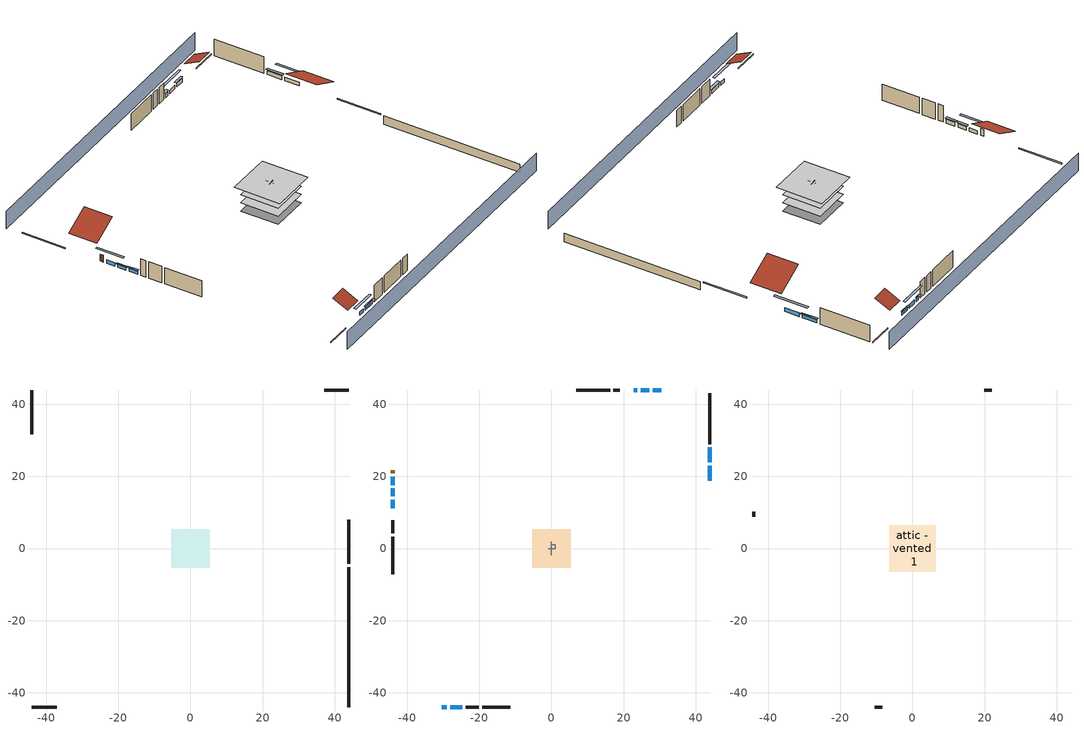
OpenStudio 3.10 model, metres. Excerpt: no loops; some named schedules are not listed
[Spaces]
basement - unconditioned 1
 floor foundation (Slab2 construction): -5.37,-5.37 -5.37,5.37 5.37,5.37 5.37,-5.37 z-2.13
 wall outside (RimJoist1 construction): 43.94,-4.28 43.94,8.04 z0.3:0.61
 wall outside (RimJoist2 construction): -43.94,-43.94 -37.09,-43.94 z0.3:0.61
 wall outside (RimJoist3 construction): -43.94,43.94 -43.94,31.63 z0.3:0.61
 wall outside (RimJoist4 construction): 43.94,43.94 37.09,43.94 z0.3:0.61
 wall foundation (FoundationWall1 construction): 43.94,-43.94 43.94,-5.2 z-2.13:0.3
garage 1
 floor foundation (Slab1 construction): -3.66,-3.66 -3.66,3.66 3.66,3.66 3.66,-3.66 z0
 wall outside (Wall1 construction): -23.77,-43.94 -20.12,-43.94 z0.3:5.18
 wall outside (Wall2 construction): -43.94,7.86 -43.94,4.2 z0.3:5.18
 wall outside (Wall12 construction): 18.98,43.94 17.15,43.94 z0.3:5.18
 wall to conditioned space 1 (Wall5 construction Reversed): 0,-1.83 0,1.83 z0.3:5.18
 wall to conditioned space 1 (Wall6 construction Reversed): 0.91,0 -0.91,0 z0.3:5.18
conditioned space 1
 floor to basement - unconditioned 1 (Floor1 construction): -5.37,-5.37 -5.37,5.37 5.37,5.37 5.37,-5.37 z0.3
 floor to garage 1 (Floor2 construction): -3.66,-3.66 -3.66,3.66 3.66,3.66 3.66,-3.66 z0.3
 floor adiabatic (AdiabaticFloorConstruction): -5.37,-5.37 -5.37,5.37 5.37,5.37 5.37,-5.37 z2.74
 wall outside (Wall3 construction): 43.94,28.95 43.94,43.02 z0.3:5.18
 wall outside (Wall4 construction): -19.19,-43.94 -11.37,-43.94 z0.3:5.18
 wall outside (Wall7 construction): -43.94,3.27 -43.94,-7.19 z0.3:5.18
 wall outside (Wall8 construction): 16.22,43.94 6.8,43.94 z0.3:5.18
 wall outside (AdiabaticWallConstruction): 43.94,18.8 43.94,22.95 / 43.94,23.88 43.94,28.02 z0.3:1.43; -30.49,-43.94 -28.98,-43.94 / -43.94,19.91 -43.94,17.59 / -43.94,16.66 -43.94,14.43 z0.3:1.31; -28.05,-43.94 -24.7,-43.94 / -43.94,13.5 -43.94,11.09 z0.3:1.4; 27.12,43.94 24.69,43.94 / 30.49,43.94 28.05,43.94 z0.3:1.37; 23.76,43.94 22.86,43.94 z0.3:1.49
 wall outside (AdiabaticWallConstruction 1): -43.94,21.75 -43.94,20.83 z0.3:2.34
 window (WindowConstruction): 43.94,18.8 43.94,22.95 z0.3:1.43
 window (WindowConstruction 1): 43.94,23.88 43.94,28.02 z0.3:1.43
 window (WindowConstruction 2): -30.49,-43.94 -28.98,-43.94 z0.3:1.31
 window (WindowConstruction 3): -28.05,-43.94 -24.7,-43.94 z0.3:1.4
 window (WindowConstruction 4): -43.94,19.91 -43.94,17.59 z0.3:1.31
 window (WindowConstruction 5): -43.94,16.66 -43.94,14.43 z0.3:1.31
 window (WindowConstruction 6): -43.94,13.5 -43.94,11.09 z0.3:1.4
 window (WindowConstruction 7): 27.12,43.94 24.69,43.94 z0.3:1.37
 window (WindowConstruction 8): 23.76,43.94 22.86,43.94 z0.3:1.49
 window (WindowConstruction 9): 30.49,43.94 28.05,43.94 z0.3:1.37
 door (Door): -43.94,21.75 -43.94,20.84 z0.3:2.34
 ceiling adiabatic (AdiabaticFloorConstruction): 5.37,-5.37 5.37,5.37 -5.37,5.37 -5.37,-5.37 z2.74
central ac and furnace airloop ret air space
 floor adiabatic (AdiabaticConst): 0,0 0,1 1,1 1,0 z0
 wall adiabatic (AdiabaticConst): 0,1 0,0 1,0 1,1 0,1 z0:1
 ceiling adiabatic (AdiabaticConst): 1,0 1,1 0,1 0,0 z1
attic - vented 1
 floor to conditioned space 1 (Floor3 construction Reversed): -6.49,-6.49 -6.49,6.49 6.49,6.49 6.49,-6.49 z5.18
 wall outside (Wall9 construction): -10.44,-43.94 -8.42,-43.94 z0.3:5.18
 wall outside (Wall10 construction): 21.93,43.94 19.91,43.94 z0.3:5.18
 wall outside (Wall11 construction): -43.94,10.16 -43.94,8.79 z0.3:5.18
 roof outside (Roof1 construction): 43.94,17.87,5.18 35.98,17.87,9.16 35.98,8.97,9.16 43.94,8.97,5.18
 roof outside (Roof2 construction): -31.42,-43.94,5.18 -31.42,-39.71,7.3 -36.16,-39.71,7.3 -36.16,-43.94,5.18
 roof outside (Roof3 construction): 31.42,43.94,5.18 31.42,39.71,7.3 36.16,39.71,7.3 36.16,43.94,5.18
 roof outside (Roof4 construction): -43.94,22.68,5.18 -36.77,22.68,8.77 -36.77,30.7,8.77 -43.94,30.7,5.18
shading: 43.94,48.52 -43.94,48.52 / -43.94,-48.52 43.94,-48.52 z0:5.18; 43.94,25.69 43.94,16.06 44.55,16.06 44.55,25.69 z4.18; 43.94,28.32 43.94,23.57 44.55,23.57 44.55,28.32 z1.74; -26.23,-43.94 -33.23,-43.94 -33.23,-44.55 -26.23,-44.55 z4.05; -24.4,-43.94 -28.35,-43.94 -28.35,-44.55 -24.4,-44.55 z1.71; -43.94,14.84 -43.94,22.65 -44.55,22.65 -44.55,14.84 z4.05; -43.94,14.13 -43.94,16.96 -44.55,16.96 -44.55,14.13 z1.62; -43.94,10.79 -43.94,13.81 -44.55,13.81 -44.55,10.79 z1.71; 21.94,43.94 29.87,43.94 29.87,44.55 21.94,44.55 z4.11; 22.55,43.94 24.06,43.94 24.06,44.55 22.55,44.55 z1.8; 27.75,43.94 30.8,43.94 30.8,44.55 27.75,44.55 z1.68
[Site]
Buffalo Niagara Intl Ap_NY: Latitude {deg}=42.93; Longitude {deg}=-78.73; Time Zone {hr}=-5; Elevation {m}=215; Terrain=Suburbs; Keep Site Location Information=Yes
[Site:GroundTemperature:Shallow]
4.30207, 2.29327, 2.1324, 3.08568, 6.91256, 10.7216, 14.0239, 16.1158, 16.2935, 14.5921, 11.374, 7.68183
[Site:WaterMainsTemperature]
Calculation Method=Schedule; Temperature Schedule=mains temperature schedule
[Building]
Building 1
[Material] Roughness=Rough
Name | Thickness {m} | Conductivity {W/m-K} | Density {kg/m3} | Specific Heat {J/kg-K} | Thermal Absorptance | Solar Absorptance | Visible Absorptance
asphalt or fiberglass shingles | 0.00635 | 0.162714 | 1121.4 | 1465.45 | 0.9 | 0.85 | 0.85
roof rigid ins | 0.00281632 | 0.029427 | 32.04 | 1214.23 | 0.9 | 0.7 | 0.7
osb sheathing 0.5 in. | 0.0127 | 0.115458 | 512.64 | 1214.23 | 0.9 | 0.6 | 0.6
wood siding | 0.0254 | 0.102417 | 544.68 | 1172.36 | 0.9 | 0.85 | 0.85
osb sheathing 0.5 in. 1 | 0.0127 | 0.115458 | 512.64 | 1214.23 | 0.9 | 0.7 | 0.7
wall stud and cavity | 0.1397 | 0.727959 | 139.0536 | 1170.24 | 0.9 | 0.6 | 0.6
wall stud and cavity 1 | 0.1397 | 0.550994 | 139.0536 | 1170.24 | 0.9 | 0.7 | 0.7
gypsum board | 0.0127 | 0.160291 | 801 | 837.4 | 0.9 | 0.6 | 0.6
osb sheathing 0.5 in. 2; osb sheathing 0.5 in. 3 | 0.0127 | 0.115458 | 512.64 | 1214.23
wall stud and cavity 2 | 0.1397 | 0.335416 | 139.0536 | 1170.24 | 0.9 | 0.7 | 0.7
rim joist stud and cavity | 0.0508 | 0.178688 | 50.32683 | 1063.81 | 0.9 | 0.6 | 0.6
floor stud and cavity | 0.1397 | 0.923637 | 92.3553 | 1139.71 | 0.9 | 0.7 | 0.7
osb sheathing 0.75 in. | 0.01905 | 0.115458 | 512.64 | 1214.23 | 0.9 | 0.7 | 0.7
floor covering | 0.0127 | 0.0433444 | 54.468 | 1339.84 | 0.9 | 0.6 | 0.6
ceiling loosefill ins | 0.169333 | 0.0480833 | 16.02 | 1046.75 | 0.9 | 0.7 | 0.7
ceiling stud and cavity | 0.1397 | 0.0824711 | 65.682 | 1177.47 | 0.9 | 0.7 | 0.7
concrete 4.0 in. | 0.1016 | 1.803125 | 2242.8 | 837.4 | 0.9 | 0.7 | 0.7
concrete 8.0 in. | 0.2032 | 1.803125 | 2242.8 | 837.4 | 0.9 | 0.7 | 0.7
wood siding 1; wood siding 2 | 0.0254 | 0.102417 | 544.68 | 1172.36
wall rigid ins; floor rigid ins | 0.512978 | 0.029427 | 32.04 | 1214.23 | 0.9 | 0.7 | 0.7
wall stud and cavity 3 | 0.0889 | 0.380278 | 52.3479 | 1209.89 | 0.9 | 0.7 | 0.7
door material | 0.04445 | 0.0612267 | 512.64 | 1214.23 | 0.9 | 0.7 | 0.7
floor stud and cavity 1 | 0.1397 | 1.75129 | 37.0049 | 1207.88 | 0.9 | 0.7 | 0.7
wall stud and cavity 4 | 0.0889 | 0.391764 | 83.0341 | 1211.67 | 0.9 | 0.7 | 0.7
furniture material conditioned space 1; furniture material garage 1; furniture material basement - unconditioned 1 | 0.1524 | 0.115458 | 640.8 | 1214.23 | 0.9 | 0.6 | 0.6
[Construction]
Roof1 construction; Roof2 construction; Roof3 construction; Roof4 construction: asphalt or fiberglass shingles, roof rigid ins, osb sheathing 0.5 in.
Wall1 construction; Wall2 construction: wood siding, osb sheathing 0.5 in. 1, wall stud and cavity
Wall3 construction; Wall4 construction: wood siding, osb sheathing 0.5 in. 1, wall stud and cavity 1, gypsum board
Wall5 construction Reversed: gypsum board, wall stud and cavity 2, osb sheathing 0.5 in. 2
Wall6 construction Reversed: gypsum board, wall stud and cavity 2, osb sheathing 0.5 in. 3
Wall7 construction; Wall8 construction: wood siding, osb sheathing 0.5 in. 3, wall stud and cavity 1, gypsum board
Wall9 construction; Wall10 construction; Wall11 construction; Wall12 construction: wood siding, osb sheathing 0.5 in. 3, wall stud and cavity
RimJoist1 construction; RimJoist2 construction; RimJoist3 construction; RimJoist4 construction: wood siding, rim joist stud and cavity
Floor1 construction; Floor2 construction: floor stud and cavity, osb sheathing 0.75 in., floor covering
Floor3 construction Reversed: gypsum board, ceiling stud and cavity, ceiling loosefill ins
Slab1 construction; Slab2 construction: concrete 4.0 in.
FoundationWall1 construction: concrete 8.0 in.
WindowConstruction; WindowConstruction 1; WindowConstruction 2; WindowConstruction 3; WindowConstruction 4; WindowConstruction 5; WindowConstruction 6; WindowConstruction 7; WindowConstruction 8; WindowConstruction 9: WindowMaterial
AdiabaticWallConstruction: wood siding 1, wall rigid ins, wall stud and cavity 3, gypsum board
Door: door material
AdiabaticWallConstruction 1: wood siding 2, wall rigid ins, wall stud and cavity 3, gypsum board
AdiabaticFloorConstruction: floor stud and cavity 1, floor rigid ins, osb sheathing 0.75 in., floor covering
PartitionWallConstruction: gypsum board, wall stud and cavity 4, gypsum board
furniture construction conditioned space 1: furniture material conditioned space 1
furniture construction garage 1: furniture material garage 1
furniture construction basement - unconditioned 1: furniture material basement - unconditioned 1
AdiabaticConst: Adiabatic
[WindowMaterial:SimpleGlazingSystem]
WindowMaterial: U-Factor {W/m2-K}=2.15764; Solar Heat Gain Coefficient=0.44
[Material:NoMass]
Adiabatic: Roughness=Rough; Thermal Resistance {m2-K/W}=176.1
[ThermalZone] Multiplier=1; Use Ideal Air Loads=No
Name | Volume {m3} | Thermostat
conditioned space | 692.064 | conditioned space temperature setpoint
attic - vented | 163.27
garage | 130.484
basement - unconditioned | 280.79
central ac and furnace airloop ret air zone | 1
[Sizing:Zone] Zone Cooling Design Supply Air Temperature Input Method=SupplyAirTemperature; Zone Cooling Design Supply Air Temperature {C}=14; Zone Cooling Design Supply Air Temperature Difference {deltaC}=11.11; Zone Heating Design Supply Air Temperature Input Method=SupplyAirTemperature; Zone Heating Design Supply Air Temperature {C}=40; Zone Heating Design Supply Air Temperature Difference {deltaC}=11.11; Zone Cooling Design Supply Air Humidity Ratio {kg-H2O/kg-air}=0.0085; Zone Heating Design Supply Air Humidity Ratio {kg-H2O/kg-air}=0.008; Cooling Design Air Flow Method=DesignDay; Heating Design Air Flow Method=DesignDay; Account for Dedicated Outdoor Air System=No; Dedicated Outdoor Air System Control Strategy=NeutralSupplyAir; Dedicated Outdoor Air Low Setpoint Temperature for Design {C}=autosize; Dedicated Outdoor Air High Setpoint Temperature for Design {C}=autosize; Zone Load Sizing Method=Sensible Load Only No Latent Load; Zone Latent Cooling Design Supply Air Humidity Ratio Input Method=HumidityRatioDifference; Zone Cooling Design Supply Air Humidity Ratio Difference {kgWater/kgDryAir}=0.005; Zone Latent Heating Design Supply Air Humidity Ratio Input Method=HumidityRatioDifference; Zone Humidification Design Supply Air Humidity Ratio Difference {kgWater/kgDryAir}=0.005; Sizing Option=Coincident
attic - vented; garage; central ac and furnace airloop ret air zone
[Space]
Name | Thermal Zone | Volume {m3}
conditioned space 1 | conditioned space | 692.064
attic - vented 1 | attic - vented | 163.27
garage 1 | garage | 130.484
basement - unconditioned 1 | basement - unconditioned | 280.79
central ac and furnace airloop ret air space | central ac and furnace airloop ret air zone
[ThermostatSetpoint:DualSetpoint]
conditioned space temperature setpoint: Heating Setpoint Temperature Schedule=heating setpoint; Cooling Setpoint Temperature Schedule=cooling setpoint; Temperature Difference Between Cutout And Setpoint {deltaC}=0
[Foundation:Kiva] Wall Depth Below Slab {m}=0.2032
Name | Initial Indoor Air Temperature {C} | Wall Height Above Grade {m}
Foundation Kiva 1 | 2.71017 | 0.1016
Foundation Kiva 2 | 2.37632 | 0.3048
[Foundation:Kiva:Settings]
Soil Conductivity {W/m-K}=1.9041; Soil Density {kg/m3}=1842.3; Soil Specific Heat {J/kg-K}=418.7; Ground Solar Absorptivity=0.9; Ground Thermal Absorptivity=0.9; Ground Surface Roughness {m}=0.03; Far-Field Width {m}=40; Deep-Ground Boundary Condition=ZeroFlux; Deep-Ground Depth {m}=40; Minimum Cell Dimension {m}=0.2; Maximum Cell Growth Coefficient=3; Simulation Timestep=Timestep
[SurfaceProperty:ExposedFoundationPerimeter] Exposed Perimeter Calculation Method=TotalExposedPerimeter
Name | Total Exposed Perimeter {m}
Slab1 | 18.288
Slab2 | 38.74008
[SurfaceProperty:IncidentSolarMultiplier] Incident Solar Multiplier=1; Incident Solar Multiplier Schedule=trans schedule winter=0.85 summer=0.7
Window1; Window2; Window3; Window4; Window5; Window6; Window7; Window8; Window9; Window10
[InternalMass:Definition] Design Level Calculation Method=SurfaceArea
Name | Construction | Surface Area {m2}
partition wall mass | PartitionWallConstruction | 283.819
furniture mass conditioned space 1 | furniture construction conditioned space 1 | 113.528
furniture mass garage 1 | furniture construction garage 1 | 5.35122
furniture mass basement - unconditioned 1 | furniture construction basement - unconditioned 1 | 46.06133
[InternalMass] Multiplier=1
Name | Internal Mass Definition | Space or SpaceType
partition wall mass | partition wall mass | conditioned space 1
furniture mass conditioned space 1 | furniture mass conditioned space 1 | conditioned space 1
furniture mass garage 1 | furniture mass garage 1 | garage 1
furniture mass basement - unconditioned 1 | furniture mass basement - unconditioned 1 | basement - unconditioned 1
[Fan:SystemModel]
central ac and furnace supply fan: Availability Schedule=Always On Discrete; Design Maximum Air Flow Rate {m3/s}=0.966076; Speed Control Method=Discrete; Electric Power Minimum Flow Rate Fraction=0.2; Design Pressure Rise {Pa}=500; Motor Efficiency=1; Motor In Air Stream Fraction=1; Design Electric Power Consumption {W}=autosize; Design Power Sizing Method=PowerPerFlow; Electric Power Per Unit Flow Rate {W/(m3/s)}=1059.44; Electric Power Per Unit Flow Rate Per Unit Pressure {W-s/m3-Pa}=1.66667; Fan Total Efficiency=0.7; Motor Loss Radiative Fraction=0; Speed Flow Fraction 1=0.58036; Speed Electric Power Fraction 1=0.5073; Speed Flow Fraction 2=1; Speed Electric Power Fraction 2=1
[EnergyManagementSystem:Sensor]
Name | Output Variable or Output Meter Index Key | Output Variable or Output Meter
central_ac_and_furnace_supply_fan_s; central_ac_and_furnace_supply_fan_s_1 | central ac and furnace supply fan | Fan Electricity Energy
fridge_tin_s_1 | garage | Zone Mean Air Temperature
out_pb_s |  | Site Outdoor Air Barometric Pressure
out_wt_s |  | Site Outdoor Air Humidity Ratio
site_vw_s |  | Site Wind Speed
cool_season | cooling season schedule | Schedule Value
central_ac_and_furnace_airloop_Fan_RTF_s | central ac and furnace supply fan | Fan Runtime Fraction Speed 1
central_ac_and_furnace_airloop_Fan_RTF_s_1 | central ac and furnace supply fan | Fan Runtime Fraction Speed 2
central_ac_and_furnace_airloop_AH_MFR_s | Node 7 | System Node Mass Flow Rate
central_ac_and_furnace_airloop_AH_VFR_s | Node 7 | System Node Current Density Volume Flow Rate
central_ac_and_furnace_airloop_AH_Tout_s | Node 7 | System Node Temperature
central_ac_and_furnace_airloop_AH_Wout_s | Node 7 | System Node Humidity Ratio
central_ac_and_furnace_airloop_RA_T_s | Node 10 | System Node Temperature
central_ac_and_furnace_airloop_Ra_W_s | Node 10 | System Node Humidity Ratio
natural_vent_s | natural vent schedule | Schedule Value
htg_sp_s | heating setpoint | Schedule Value
clg_sp_s | cooling setpoint | Schedule Value
mech_vent_range_fan_0_sch_s | mech vent range fan 0 schedule | Schedule Value
mech_vent_bath_fan_0_sch_s | mech vent bath fan 0 schedule | Schedule Value
clothes_dryer_exhaust_0_sch_s | clothes_dryer | Schedule Value
htg_load_cond |  | Heating:EnergyTransfer:Zone:CONDITIONED SPACE
clg_load_cond |  | Cooling:EnergyTransfer:Zone:CONDITIONED SPACE
htg_load_duct |  | Heating:EnergyTransfer:Zone:CENTRAL AC AND FURNACE AIRLOOP RET AIR ZONE
clg_load_duct |  | Cooling:EnergyTransfer:Zone:CENTRAL AC AND FURNACE AIRLOOP RET AIR ZONE
[ElectricEquipment:Definition] Design Level Calculation Method=EquipmentLevel
Name | Design Level {W} | Fraction Latent | Fraction Radiant | Fraction Lost
ceiling fan | 13.804 | 0 | 0.558 | 0
clothes washer | 561.234 | 0.03 | 0.162 | 0.7
clothes dryer | 20137.8 | 0.015 | 0.081 | 0.85
dishwasher | 1113.72 | 0.3 | 0.18 | 0.4
fridge | 45.9075 | 0 | 0.6 | 0
fridge 2 | 87.4897 | 0 | 0.6 | 0
freezer | 145.835 | 0 | 0.6 | 0
cooking range | 3527.14 | 0.08 | 0.432 | 0.2
misc tv | 790.105 | 0 | 0.6 | 0
misc plug loads | 719.499 | 0.021 | 0.558 | 0.049
whole house fan; mech vent house fan | 0 | 0 | 0 | 1
mech vent house fan cfis | 0 | 0 | 0 | 0
mech vent range fan 0; mech vent bath fan 0 | 30 | 0 | 0 | 1
[ElectricEquipment]
Name | Electric Equipment Definition | Space or SpaceType | Schedule
ceiling fan | ceiling fan | conditioned space 1 | ceiling_fan
clothes washer | clothes washer | conditioned space 1 | clothes_washer
clothes dryer | clothes dryer | conditioned space 1 | clothes_dryer
dishwasher | dishwasher | conditioned space 1 | dishwasher
fridge | fridge | conditioned space 1 | fridge schedule
fridge 1 | fridge 2 | garage 1 | fridge schedule 1
freezer | freezer | garage 1 | freezer schedule
cooking range | cooking range | conditioned space 1 | cooking_range
misc tv | misc tv | conditioned space 1 | plug_loads_tv
misc plug loads | misc plug loads | conditioned space 1 | plug_loads_other
whole house fan | whole house fan | conditioned space 1 | Always On Discrete
mech vent house fan | mech vent house fan | conditioned space 1 | mech vent house fan schedule
mech vent house fan cfis | mech vent house fan cfis | conditioned space 1 | mech vent house fan cfis schedule
mech vent range fan 0 | mech vent range fan 0 | conditioned space 1 | mech vent range fan 0 schedule
mech vent bath fan 0 | mech vent bath fan 0 | conditioned space 1 | mech vent bath fan 0 schedule
[OtherEquipment:Definition] Design Level Calculation Method=EquipmentLevel
Name | Design Level {W} | Fraction Latent | Fraction Radiant | Fraction Lost
water heater energy adjustment1 | 0.01 | 0 | 0 | 1
clothes dryer 2 | 0 | 0.015 | 0.081 | 0.85
cooking range 2 | 0 | 0.08 | 0.432 | 0.2
general water use sensible | -25.2881 | 0 | 0.6 | 0
general water use latent | 25.6591 | 1 | 0 | 0
central ac and furnace airloop_0 SupSensLkToCond; central ac and furnace airloop_0 SupCondToLv; central ac and furnace airloop_0 RetCondToRP; central ac and furnace airloop_0 RetSensLkToRP; central ac and furnace airloop_0 SupCondToDZ; central ac and furnace airloop_0 RetCondToDZ; central ac and furnace airloop_0 SupSensLkToDZ; mech vent house fan sensible load | 0 | 0 | 0 | 0
central ac and furnace airloop_0 SupLatLkToCond; central ac and furnace airloop_0 RetLatLkToRP; central ac and furnace airloop_0 SupLatLkToDZ; mech vent house fan latent load | 0 | 1 | 0 | 0
[OtherEquipment]
Name | Other Equipment Definition | Space or SpaceType | Schedule | Fuel Type
water heater energy adjustment1 | water heater energy adjustment1 | basement - unconditioned 1 | Always On Discrete | NaturalGas
clothes dryer 1 | clothes dryer 2 | conditioned space 1 | clothes_dryer | Electricity
cooking range 1 | cooking range 2 | conditioned space 1 | cooking_range | Electricity
general water use sensible | general water use sensible | conditioned space 1 | general water use schedule
general water use latent | general water use latent | conditioned space 1 | general water use schedule
central ac and furnace airloop_0 SupSensLkToCond | central ac and furnace airloop_0 SupSensLkToCond | conditioned space 1 | Always On Discrete
central ac and furnace airloop_0 SupLatLkToCond | central ac and furnace airloop_0 SupLatLkToCond | conditioned space 1 | Always On Discrete
central ac and furnace airloop_0 SupCondToLv | central ac and furnace airloop_0 SupCondToLv | conditioned space 1 | Always On Discrete
central ac and furnace airloop_0 RetCondToRP | central ac and furnace airloop_0 RetCondToRP | central ac and furnace airloop ret air space | Always On Discrete
central ac and furnace airloop_0 RetSensLkToRP | central ac and furnace airloop_0 RetSensLkToRP | central ac and furnace airloop ret air space | Always On Discrete
central ac and furnace airloop_0 RetLatLkToRP | central ac and furnace airloop_0 RetLatLkToRP | central ac and furnace airloop ret air space | Always On Discrete
central ac and furnace airloop_0 SupCondToDZ | central ac and furnace airloop_0 SupCondToDZ | basement - unconditioned 1 | Always On Discrete
central ac and furnace airloop_0 RetCondToDZ | central ac and furnace airloop_0 RetCondToDZ | basement - unconditioned 1 | Always On Discrete
central ac and furnace airloop_0 SupSensLkToDZ | central ac and furnace airloop_0 SupSensLkToDZ | basement - unconditioned 1 | Always On Discrete
central ac and furnace airloop_0 SupLatLkToDZ | central ac and furnace airloop_0 SupLatLkToDZ | basement - unconditioned 1 | Always On Discrete
mech vent house fan sensible load | mech vent house fan sensible load | conditioned space 1 | Always On Discrete
mech vent house fan latent load | mech vent house fan latent load | conditioned space 1 | Always On Discrete
[WaterUse:Equipment:Definition]
Name | Peak Flow Rate {m3/s}
clothes washer | 1.20786e-05
dishwasher | 7.93193e-06
[Lights:Definition] Design Level Calculation Method=LightingLevel; Fraction Radiant=0.6; Fraction Visible=0.2; Return Air Fraction=0
Name | Lighting Level {W}
interior lighting | 405.86
garage lighting | 8.90034
[Lights] Fraction Replaceable=1
Name | Lights Definition | Space or SpaceType | Schedule
interior lighting | interior lighting | conditioned space 1 | lighting_interior
garage lighting | garage lighting | garage 1 | lighting_garage
[Exterior:Lights:Definition]
exterior lighting: Design Level {W}=9.69452
[Exterior:Lights]
exterior lighting: Exterior Lights Definition=exterior lighting; Schedule=exterior lighting schedule
[People:Definition]
occupants: Number of People Calculation Method=People; Number of People {people}=1; Fraction Radiant=0.314171; Sensible Heat Fraction=0.56303; Carbon Dioxide Generation Rate {m3/s-W}=0; Enable ASHRAE 55 Comfort Warnings=No; Mean Radiant Temperature Calculation Type=EnclosureAveraged
[People]
occupants: People Definition=occupants; Space or SpaceType=conditioned space 1; Number of People Schedule=occupants; Activity Level Schedule=occupants activity schedule; Multiplier=1
[ZoneMixing] Schedule=Always On Continuous; Design Flow Rate Calculation Method=Flow/Zone; Design Flow Rate {m3/s}=0
Name | Zone or Space | Source Zone or Space
central ac and furnace airloop_0 ZoneMixDZToCond mix | conditioned space | basement - unconditioned
central ac and furnace airloop_0 ZoneMixCondToDZ mix | basement - unconditioned | conditioned space
whole house fan mix | attic - vented | conditioned space
[SpaceInfiltration:DesignFlowRate] Schedule=Always On Discrete; Density Basis=Outdoor
Name | Space or SpaceType | Design Flow Rate Calculation Method | Design Flow Rate {m3/s} | Air Changes per Hour {1/hr} | Constant Term Coefficient | Temperature Term Coefficient | Velocity Term Coefficient | Velocity Squared Term Coefficient
natural vent flow; whole house fan flow; infil flow | conditioned space 1 | Flow/Space | 0
infil basement - unconditioned 1 | basement - unconditioned 1 | AirChanges/Hour |  | 0.1 | 1 | 0 | 0 | 0
basement_unconditioned 1 duct leakage imbalance infil flow | basement - unconditioned 1 | Flow/Space | 0
[SpaceInfiltration:EffectiveLeakageArea] Schedule=Always On Discrete
Name | Space or SpaceType | Effective Air Leakage Area {cm2} | Stack Coefficient | Wind Coefficient
infil garage 1 | garage 1 | 135.918 | 0.000129147 | 4.64657e-05
infil attic - vented 1 | attic - vented 1 | 5621.62 | 0.00020194 | 4.45027e-05
